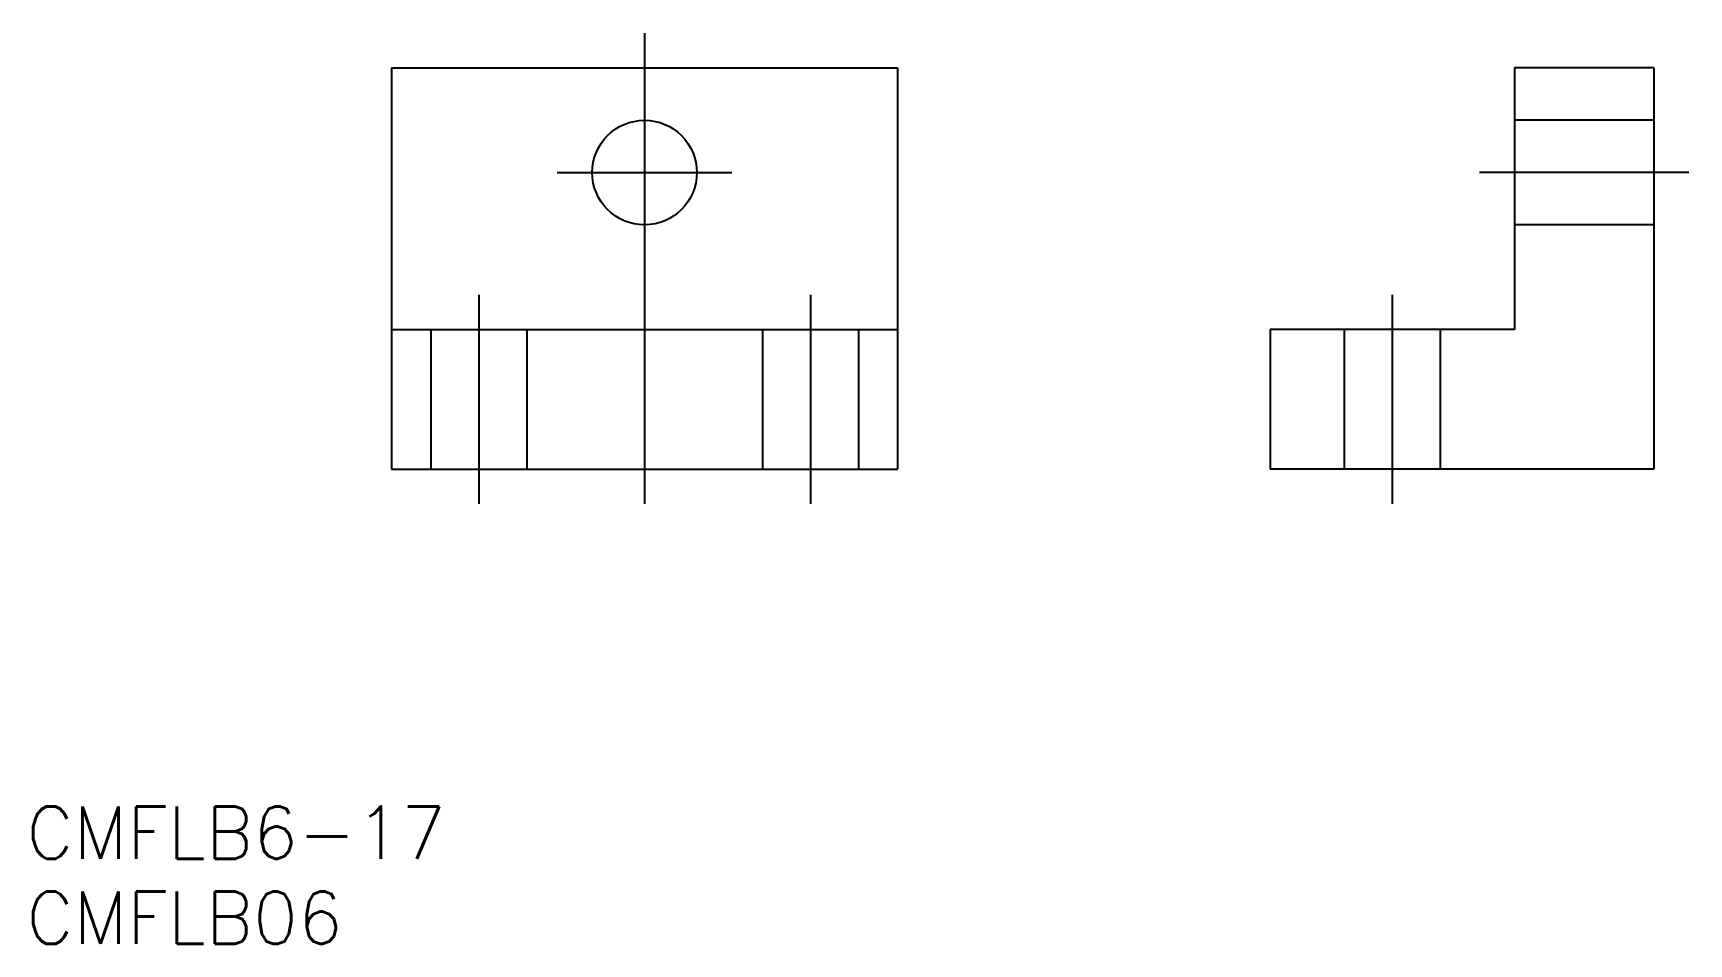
# Model space of a CAD drawing. Extents: x -35 to 59.8, y -44.2 to 8.
import ezdxf

# ---------------------------------------------------------------- set-up
doc = ezdxf.new("R2010")
doc.units = 0
doc.linetypes.add('CENTER', pattern=[50.8, 31.75, -6.35, 6.35, -6.35])
doc.linetypes.add('DASHED', pattern=[19.05, 12.7, -6.35])
doc.layers.get('0').update_dxf_attribs({"linetype": 'CONTINUOUS'})
doc.layers.add('CENTER', color=1, linetype='CENTER')
doc.styles.get("Standard").update_dxf_attribs({"font": 'txt.shx', "height": 3, "bigfont": 'bigfont.shx'})

msp = doc.modelspace()

# ---------------------------------------------------------------- linework, layer by layer
at = {"color": 7, "linetype": 'CONTINUOUS'}
for p, q in [((-14.5, 6), (-14.5, -17)), ((-14.5, 6), (14.5, 6)), ((14.5, 6), (14.5, -17)), ((57.847, 6), (49.847, 6)), ((49.847, 6), (49.847, -9)), ((57.847, 6), (57.847, -17)), ((-14.5, -9), (14.5, -9)), ((49.847, -9), (35.847, -9)), ((35.847, -9), (35.847, -17)), ((-14.5, -17), (14.5, -17)), ((57.847, -17), (35.847, -17))]:
    msp.add_line(p, q, dxfattribs=at)
at = {"color": 3, "linetype": 'DASHED'}
for p, q in [((57.847, 3), (49.847, 3)), ((57.847, -3), (49.847, -3)), ((-12.25, -9), (-12.25, -17)), ((-6.75, -9), (-6.75, -17)), ((6.75, -9), (6.75, -17)), ((12.25, -9), (12.25, -17)), ((40.097, -9), (40.097, -17)), ((45.597, -9), (45.597, -17))]:
    msp.add_line(p, q, dxfattribs=at)
at = {"color": 7, "linetype": 'CONTINUOUS'}
msp.add_circle((0, 0), 3, dxfattribs=at)
at = {"layer": 'CENTER', "color": 1, "linetype": 'CENTER'}
for p, q in [((0, 8), (0, -19)), ((-5, 0), (5, 0)), ((59.847, 0), (47.847, 0)), ((-9.5, -7), (-9.5, -19)), ((9.5, -7), (9.5, -19)), ((42.847, -7), (42.847, -19))]:
    msp.add_line(p, q, dxfattribs=at)

# ---------------------------------------------------------------- texts
at = {"color": 7, "linetype": 'CONTINUOUS'}
for s, p in [('CMFLB6-17', (-35.427, -39.345)), ('CMFLB06', (-35.427, -44.227))]:
    msp.add_text(s, height=3, dxfattribs=at).set_placement(p)

doc.saveas('drawing.dxf')
